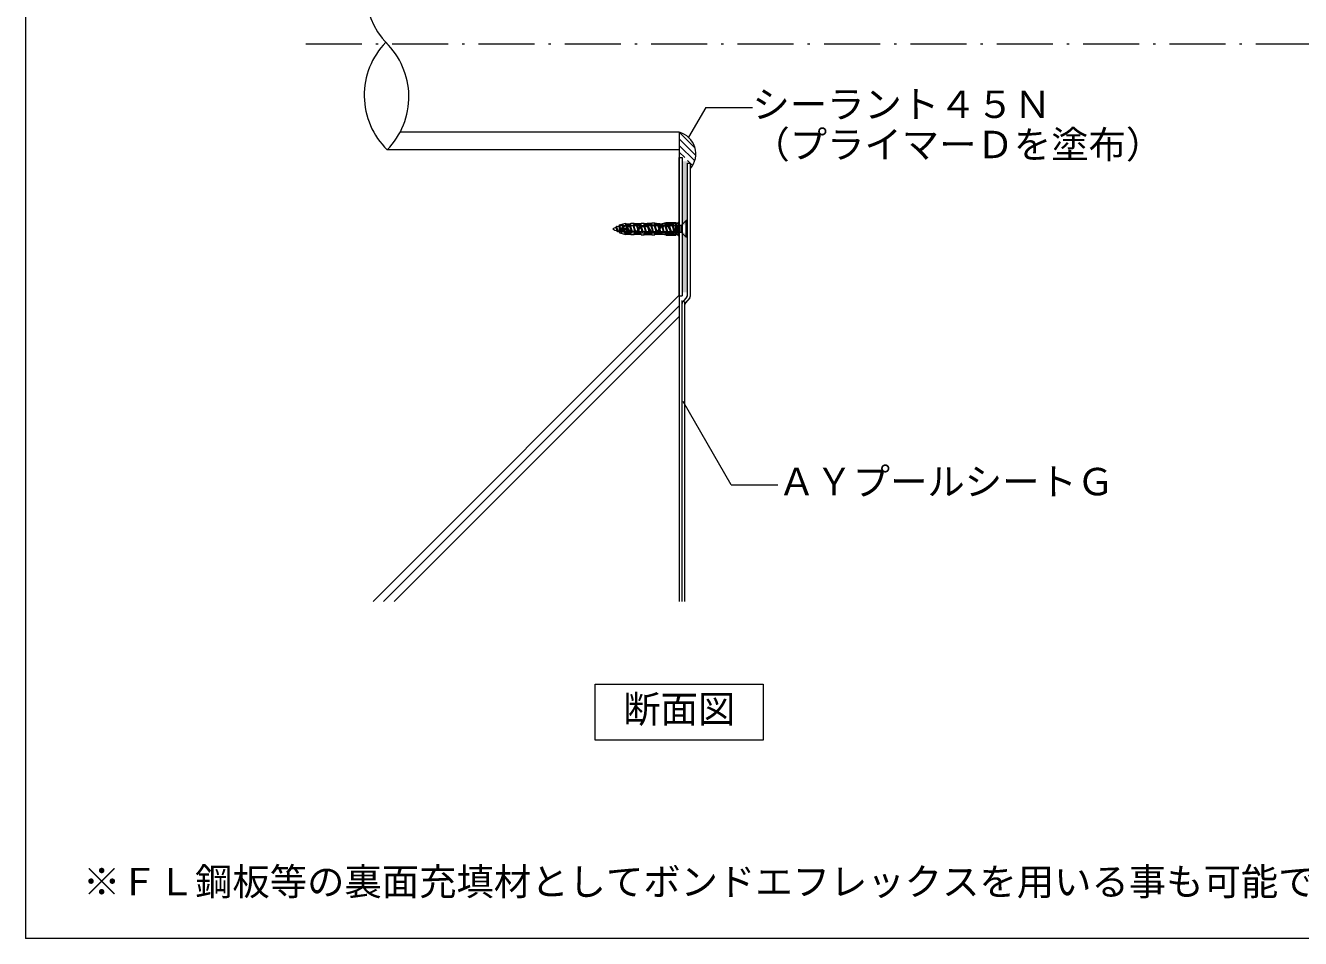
# Model space of a CAD drawing. Units: millimetres, scale not verified. Extents: x -675 to 675, y -471 to 460.
# Drawn here: x -675 to 8, y -440 to 49 of the extents above; entities that cross this region are included whole.
import ezdxf
from ezdxf.enums import TextEntityAlignment as Align

# ---------------------------------------------------------------- set-up
doc = ezdxf.new("R2010")
doc.units = ezdxf.units.MM
doc.header["$LTSCALE"] = 5
doc.linetypes.add('DASHED_DOTTED', pattern=[9.25, 6, -1.5, 0.25, -1.5])
for name, color, linetype, lineweight in [('1-0_芯・寸法線', 2, 'DASHED_DOTTED', 9), ('1-2_ハッチング', 4, 'Continuous', 9), ('1-4_リベットルーフ', 5, 'Continuous', 9), ('1-5_ＦＬ鋼板・ディスク', 8, 'Continuous', 18), ('1-6_アンカー類', 4, 'Continuous', 9), ('1-7_設備', 3, 'Continuous', 9), ('1-A_元図・躯体', 7, 'Continuous', 9), ('1-B_その他', 30, 'Continuous', 18), ('1-C_アンカー類2', 7, 'Continuous', 9), ('E-0', 7, 'Continuous', 9), ('F-0', 7, 'Continuous', 9)]:
    doc.layers.add(name, color=color, linetype=linetype, lineweight=lineweight)
doc.layers.add('E-1', color=7, linetype='Continuous')
doc.styles.add('ＭＳ ゴシック', font='')
doc.styles.get('ＭＳ ゴシック').set_extended_font_data('MS Gothic')

msp = doc.modelspace()

# ---------------------------------------------------------------- linework, layer by layer
at = {"layer": '1-0_芯・寸法線'}
msp.add_line((-525, 38.889), (496.406, 38.889), dxfattribs=at)
at = {"layer": '1-2_ハッチング'}
for p, q in [((-325, -8.473), (-316.537, -16.936)), ((-325, -12.009), (-316.147, -20.861)), ((-325, -15.544), (-316.722, -23.822)), ((-325, -19.08), (-321.981, -22.099)), ((-320.5, -23.58), (-317.832, -26.248))]:
    msp.add_line(p, q, dxfattribs=at)
msp.add_arc((-328.134, -20.07), 12.013, 319.497, 74.876, dxfattribs=at)
at = {"layer": '1-4_リベットルーフ'}
for p, q in [((-320.5, -25.099), (-319, -25.099)), ((-320.5, -95.553), (-320.5, -25.099)), ((-319, -96.099), (-319, -25.099)), ((-323.5, -259.657), (-323.5, -98.615)), ((-320.851, -96.517), (-323.149, -99.256)), ((-322, -259.657), (-322, -99.161)), ((-319.351, -97.063), (-321.649, -99.802))]:
    msp.add_line(p, q, dxfattribs=at)
for centre, start, end in [((-322, -95.553), 320, 0), ((-322, -100.22), 140, 180), ((-320.5, -100.766), 140, 180), ((-320.5, -96.099), 320, 0)]:
    msp.add_arc(centre, 1.5, start, end, dxfattribs=at)
at = {"layer": '1-5_ＦＬ鋼板・ディスク'}
for points in [[(-323.5, -58.395), (-322.814, -58.395), (-323.5, -24.099)], [(-322.814, -58.395), (-322.814, -24.099), (-323.5, -24.099)], [(-322.814, -58.395), (-322.658, -58.38), (-322.814, -24.099)], [(-322.658, -58.38), (-322.658, -24.099), (-322.814, -24.099)], [(-322.658, -58.38), (-322.619, -58.376), (-322.658, -24.099)], [(-322.619, -58.376), (-322.619, -24.099), (-322.658, -24.099)], [(-322.619, -58.376), (-322.505, -58.341), (-322.619, -24.099)], [(-322.505, -58.341), (-322.505, -24.099), (-322.619, -24.099)], [(-322.505, -58.341), (-322.431, -58.319), (-322.505, -24.099)], [(-322.431, -58.319), (-322.431, -24.099), (-322.505, -24.099)], [(-322.431, -58.319), (-322.36, -58.281), (-322.431, -24.099)], [(-322.36, -58.281), (-322.36, -24.099), (-322.431, -24.099)], [(-322.36, -58.281), (-322.259, -58.227), (-322.36, -24.099)], [(-322.259, -58.227), (-322.259, -24.099), (-322.36, -24.099)], [(-322.259, -58.227), (-322.226, -58.2), (-322.259, -24.099)], [(-322.226, -58.2), (-322.226, -24.099), (-322.259, -24.099)], [(-322.226, -58.2), (-322.107, -58.102), (-322.226, -24.099)], [(-322.107, -58.102), (-322.107, -24.099), (-322.226, -24.099)], [(-322.107, -58.102), (-320.5, -56.495), (-322.107, -24.099)], [(-320.5, -56.495), (-320.5, -24.099), (-322.107, -24.099)], [(-323.5, -94.099), (-322.814, -94.099), (-323.5, -62.075)], [(-322.814, -94.099), (-322.814, -62.075), (-323.5, -62.075)], [(-322.814, -94.099), (-322.658, -94.099), (-322.814, -62.075)], [(-322.658, -94.099), (-322.658, -62.088), (-322.814, -62.075)], [(-322.658, -94.099), (-322.619, -94.099), (-322.658, -62.088)], [(-322.619, -94.099), (-322.619, -62.097), (-322.658, -62.088)], [(-322.619, -94.099), (-322.505, -94.099), (-322.619, -62.097)], [(-322.505, -94.099), (-322.505, -62.124), (-322.619, -62.097)], [(-322.505, -94.099), (-322.431, -94.099), (-322.505, -62.124)], [(-322.431, -94.099), (-322.431, -62.155), (-322.505, -62.124)], [(-322.431, -94.099), (-322.36, -94.099), (-322.431, -62.155)], [(-322.36, -94.099), (-322.36, -62.184), (-322.431, -62.155)], [(-322.36, -94.099), (-322.259, -94.099), (-322.36, -62.184)], [(-322.259, -94.099), (-322.259, -62.246), (-322.36, -62.184)], [(-322.259, -94.099), (-322.226, -94.099), (-322.259, -62.246)], [(-322.226, -94.099), (-322.226, -62.266), (-322.259, -62.246)], [(-322.226, -94.099), (-322.107, -94.099), (-322.226, -62.266)], [(-322.107, -94.099), (-322.107, -62.368), (-322.226, -62.266)], [(-322.107, -94.099), (-320.5, -94.099), (-322.107, -62.368)], [(-320.5, -94.099), (-320.5, -63.975), (-322.107, -62.368)]]:
    msp.add_solid(points, dxfattribs=at)
at = {"layer": '1-6_アンカー類'}
for p, q in [((-358.033, -61.881), (-358.616, -58.839)), ((-355.799, -61.819), (-356.972, -58.149)), ((-354.228, -62.564), (-355.12, -57.91)), ((-353.899, -61.833), (-355.12, -57.91)), ((-353.549, -58.637), (-354.894, -58.637)), ((-352.328, -62.564), (-353.22, -57.91)), ((-351.999, -61.833), (-353.22, -57.91)), ((-351.649, -58.637), (-352.994, -58.637)), ((-350.428, -62.564), (-351.32, -57.91)), ((-350.1, -61.833), (-351.32, -57.91)), ((-349.749, -58.637), (-351.094, -58.637)), ((-348.528, -62.564), (-349.42, -57.91)), ((-348.2, -61.833), (-349.42, -57.91)), ((-347.846, -58.637), (-349.194, -58.637)), ((-346.627, -62.568), (-347.519, -57.914)), ((-346.298, -61.837), (-347.519, -57.914)), ((-345.949, -58.637), (-347.294, -58.637)), ((-344.728, -62.564), (-345.62, -57.91)), ((-344.4, -61.833), (-345.62, -57.91)), ((-344.049, -58.637), (-345.394, -58.637)), ((-342.828, -62.564), (-343.72, -57.91)), ((-342.5, -61.833), (-343.72, -57.91)), ((-342.149, -58.637), (-343.494, -58.637)), ((-340.928, -62.564), (-341.82, -57.91)), ((-340.6, -61.833), (-341.82, -57.91)), ((-340.246, -58.637), (-341.594, -58.637)), ((-339.026, -62.564), (-339.917, -57.91)), ((-338.697, -61.833), (-339.917, -57.91)), ((-338.343, -58.637), (-339.691, -58.637)), ((-337.122, -62.564), (-338.014, -57.91)), ((-336.794, -61.833), (-338.014, -57.91)), ((-336.442, -58.637), (-337.788, -58.637)), ((-335.221, -62.568), (-336.113, -57.914)), ((-334.893, -61.837), (-336.113, -57.914)), ((-334.543, -58.637), (-335.888, -58.637)), ((-333.323, -62.564), (-334.214, -57.91)), ((-332.994, -61.833), (-334.214, -57.91)), ((-332.64, -58.637), (-333.988, -58.637)), ((-331.42, -62.564), (-332.312, -57.91)), ((-331.091, -61.833), (-332.312, -57.91)), ((-330.738, -58.637), (-332.085, -58.637)), ((-329.518, -62.568), (-330.41, -57.914)), ((-329.19, -61.837), (-330.41, -57.914)), ((-328.84, -58.637), (-330.185, -58.637)), ((-327.62, -62.564), (-328.512, -57.91)), ((-327.291, -61.833), (-328.512, -57.91)), ((-326.94, -58.637), (-328.286, -58.637)), ((-325.5, -61.483), (-326.612, -57.91)), ((-325.5, -58.637), (-326.386, -58.637)), ((-325.5, -62.075), (-325.5, -58.395)), ((-324.314, -58.395), (-325.5, -58.395)), ((-323.9, -62.075), (-323.9, -58.395)), ((-323.607, -58.102), (-321.24, -55.735)), ((-320.5, -55.735), (-321.24, -55.735)), ((-320.5, -64.735), (-320.5, -55.735)), ((-356.128, -62.55), (-355.799, -61.819)), ((-354.455, -61.833), (-355.427, -61.833)), ((-354.228, -62.564), (-353.899, -61.833)), ((-352.555, -61.833), (-353.899, -61.833)), ((-352.328, -62.564), (-351.999, -61.833)), ((-350.655, -61.833), (-351.999, -61.833)), ((-350.428, -62.564), (-350.1, -61.833)), ((-348.755, -61.833), (-350.1, -61.833)), ((-348.528, -62.564), (-348.2, -61.833)), ((-346.856, -61.833), (-348.2, -61.833)), ((-346.627, -62.568), (-346.298, -61.837)), ((-344.956, -61.833), (-346.3, -61.833)), ((-344.728, -62.564), (-344.4, -61.833)), ((-343.056, -61.833), (-344.4, -61.833)), ((-342.828, -62.564), (-342.5, -61.833)), ((-341.156, -61.833), (-342.5, -61.833)), ((-340.928, -62.564), (-340.6, -61.833)), ((-339.253, -61.833), (-340.6, -61.833)), ((-339.026, -62.564), (-338.697, -61.833)), ((-337.35, -61.833), (-338.697, -61.833)), ((-337.122, -62.564), (-336.794, -61.833)), ((-335.45, -61.833), (-336.794, -61.833)), ((-335.221, -62.568), (-334.893, -61.837)), ((-333.55, -61.833), (-334.893, -61.833)), ((-333.323, -62.564), (-332.994, -61.833)), ((-331.647, -61.833), (-332.994, -61.833)), ((-331.42, -62.564), (-331.091, -61.833)), ((-329.747, -61.833), (-331.091, -61.833)), ((-329.518, -62.568), (-329.19, -61.837)), ((-327.847, -61.833), (-329.19, -61.833)), ((-327.62, -62.564), (-327.291, -61.833)), ((-325.947, -61.833), (-327.291, -61.833)), ((-325.72, -62.564), (-325.5, -62.075)), ((-324.314, -62.075), (-325.5, -62.075)), ((-323.607, -62.368), (-321.24, -64.735))]:
    msp.add_line(p, q, dxfattribs=at)
for points in [[(-357.704, -61.511), (-358.616, -58.839), (-358.979, -59.404)], [(-358.979, -59.404), (-358.033, -61.881), (-357.704, -61.511)], [(-355.12, -57.91), (-355.449, -58.637), (-354.228, -62.564)], [(-353.22, -57.91), (-353.549, -58.637), (-352.328, -62.564)], [(-351.32, -57.91), (-351.649, -58.637), (-350.428, -62.564)], [(-349.42, -57.91), (-349.749, -58.637), (-348.528, -62.564)], [(-347.519, -57.914), (-347.848, -58.641), (-346.627, -62.568)], [(-345.62, -57.91), (-345.949, -58.637), (-344.728, -62.564)], [(-343.72, -57.91), (-344.049, -58.637), (-342.828, -62.564)], [(-341.82, -57.91), (-342.149, -58.637), (-340.928, -62.564)], [(-339.917, -57.91), (-340.246, -58.637), (-339.026, -62.564)], [(-338.014, -57.91), (-338.343, -58.637), (-337.122, -62.564)], [(-336.113, -57.914), (-336.442, -58.641), (-335.221, -62.568)], [(-334.214, -57.91), (-334.543, -58.637), (-333.323, -62.564)], [(-332.312, -57.91), (-332.64, -58.637), (-331.42, -62.564)], [(-330.41, -57.914), (-330.739, -58.641), (-329.518, -62.568)], [(-328.512, -57.91), (-328.84, -58.637), (-327.62, -62.564)], [(-320.5, -64.735), (-321.24, -64.735), (-321.24, -55.735)]]:
    msp.add_lwpolyline(points, dxfattribs=at)
for points in [[(-357.298, -58.87), (-356.128, -62.55), (-356.972, -58.149)], [(-325.72, -62.564), (-326.612, -57.91), (-326.94, -58.637)]]:
    msp.add_lwpolyline(points, close=True, dxfattribs=at)
for centre, radius, start, end in [((-355.26, -68.018), 9.383, 113.352, 123.951), ((-355.26, -52.452), 9.383, 236.049, 251.511), ((-355.26, -68.018), 9.383, 102.558, 110.133), ((-355.26, -68.018), 9.383, 91.153, 99.302), ((-324.314, -57.395), 1, 270, 315), ((-355.26, -52.452), 9.383, 254.901, 263.165), ((-355.26, -52.452), 9.383, 266.704, 268.981), ((-324.314, -63.075), 1, 45, 90)]:
    msp.add_arc(centre, radius, start, end, dxfattribs=at)
at = {"layer": '1-7_設備'}
for p, q in [((-325, -8.473), (-474.459, -8.473)), ((-325, -8.473), (-325, -17.893)), ((-325.004, -17.893), (-481.322, -17.893))]:
    msp.add_line(p, q, dxfattribs=at)
for centre, radius, start, end in [((-451.122, 67.958), 42.031, 135.954, 224.067), ((-453.037, 11.268), 40.632, 135.75, 225.878), ((-510.348, 10.454), 40.575, 315.669, 45.959)]:
    msp.add_arc(centre, radius, start, end, dxfattribs=at)
at = {"layer": '1-A_元図・躯体'}
for p, q in [((-325, -17.893), (-481.325, -17.893)), ((-325, -17.893), (-325, -259.657)), ((-488.933, -259.657), (-325, -95.724)), ((-483.276, -259.657), (-325, -101.381)), ((-477.619, -259.657), (-325, -107.038))]:
    msp.add_line(p, q, dxfattribs=at)
at = {"layer": '1-B_その他'}
for p, q in [((-323.5, -22.099), (-323.5, -96.099)), ((-325, -96.099), (-325, -63.975)), ((-325, -96.099), (-323.5, -96.099))]:
    msp.add_line(p, q, dxfattribs=at)
msp.add_lwpolyline([(-325, -56.495), (-325, -22.099), (-323.5, -22.099)], dxfattribs=at)
at = {"layer": '1-C_アンカー類2'}
for p, q in [((-357, -58.135), (-353.6, -57.235)), ((-357, -62.335), (-357, -58.135)), ((-356.5, -60.235), (-354.685, -58.839)), ((-356.5, -60.235), (-354.685, -61.631)), ((-356, -60.235), (-354.166, -58.825)), ((-356, -60.235), (-354.166, -61.645)), ((-354.197, -58.735), (-354.38, -58.735)), ((-354.2, -60.235), (-352.385, -58.839)), ((-354.2, -60.235), (-352.385, -61.631)), ((-353.7, -60.235), (-351.866, -58.825)), ((-353.7, -60.235), (-351.866, -61.645)), ((-353.6, -58.36), (-353.6, -57.235)), ((-353.6, -57.485), (-351, -57.485)), ((-353.6, -58.36), (-351, -58.36)), ((-353.05, -58.36), (-353.05, -57.31)), ((-353, -60.385), (-353, -60.085)), ((-353, -60.085), (-352.826, -60.085)), ((-353, -60.385), (-352.826, -60.385)), ((-352.55, -58.36), (-352.55, -57.31)), ((-351.897, -58.735), (-352.08, -58.735)), ((-352.05, -58.36), (-352.05, -57.31)), ((-351.986, -60.843), (-351.826, -61.091)), ((-351.734, -60.68), (-351.574, -60.928)), ((-351.55, -58.36), (-351.55, -57.31)), ((-351, -57.235), (-349.2, -57.235)), ((-351, -58.36), (-351, -57.235)), ((-350.734, -61.385), (-348.166, -61.385)), ((-349.2, -58.36), (-349.2, -57.235)), ((-349.2, -57.485), (-345.4, -57.31)), ((-349.2, -58.36), (-345.4, -58.185)), ((-348.6, -58.337), (-348.6, -57.223)), ((-348, -58.314), (-348, -57.213)), ((-347.4, -58.291), (-347.4, -57.202)), ((-346.197, -59.18), (-347.326, -60.928)), ((-345.945, -59.343), (-347.074, -61.091)), ((-346.8, -58.268), (-346.8, -57.191)), ((-346.2, -58.222), (-346.2, -57.18)), ((-345.7, -58.199), (-345.7, -57.171)), ((-345.105, -58.585), (-342.795, -58.585)), ((-345.105, -58.885), (-342.795, -58.885)), ((-343.7, -58.185), (-343.7, -57.11)), ((-343.7, -57.271), (-339.7, -57.171)), ((-343.7, -58.185), (-339.7, -58.085)), ((-343.1, -58.17), (-343.1, -57.103)), ((-342.5, -58.155), (-342.5, -57.089)), ((-341.955, -59.343), (-340.697, -61.291)), ((-341.9, -58.14), (-341.9, -57.073)), ((-341.703, -59.18), (-340.445, -61.128)), ((-341.3, -58.125), (-341.3, -57.059)), ((-340.7, -58.11), (-340.7, -57.043)), ((-340.1, -58.095), (-340.1, -57.029)), ((-339.7, -57.01), (-338, -57.01)), ((-339.7, -58.085), (-339.7, -57.01)), ((-339.7, -58.085), (-337.991, -58.094)), ((-338, -58.094), (-338, -57.01)), ((-338, -57.171), (-334.2, -57.507)), ((-338, -58.094), (-334.2, -58.235)), ((-337.4, -58.116), (-337.4, -57.071)), ((-336.8, -58.139), (-336.8, -57.124)), ((-335.197, -59.18), (-336.455, -61.128)), ((-334.945, -59.343), (-336.203, -61.291)), ((-336.2, -58.161), (-336.2, -57.177)), ((-335.6, -58.183), (-335.6, -57.23)), ((-335, -58.205), (-335, -57.283)), ((-334.4, -58.228), (-334.4, -57.336)), ((-334.2, -57.345), (-327, -57.345)), ((-334.2, -58.235), (-334.2, -57.345)), ((-334.2, -58.235), (-328.1, -58.235)), ((-334.105, -58.585), (-333.2, -58.585)), ((-334.105, -58.885), (-333.2, -58.885)), ((-333.9, -57.345), (-332, -56.845)), ((-333.2, -58.885), (-333.2, -58.585)), ((-332.7, -58.585), (-331.795, -58.585)), ((-332.7, -58.885), (-332.7, -58.585)), ((-332.7, -58.885), (-331.795, -58.885)), ((-332.4, -58.235), (-332.4, -57.345)), ((-332, -56.845), (-326.8, -56.845)), ((-331.8, -58.235), (-331.8, -57.345)), ((-331.3, -58.235), (-331.3, -57.345)), ((-330.955, -59.343), (-329.697, -61.291)), ((-330.8, -58.235), (-330.8, -57.345)), ((-330.703, -59.18), (-329.445, -61.128)), ((-330.3, -58.235), (-330.3, -57.345)), ((-329.8, -58.235), (-329.8, -57.345)), ((-329.3, -58.263), (-329.3, -57.345)), ((-328.8, -58.235), (-328.8, -57.345)), ((-328.1, -63.125), (-328.1, -57.345)), ((-327, -63.125), (-327, -57.345)), ((-327, -57.445), (-326.3, -57.445)), ((-327, -59.985), (-326.8, -60.235)), ((-327, -59.985), (-326.3, -59.985)), ((-327, -60.485), (-326.8, -60.235)), ((-327, -60.485), (-326.3, -60.485)), ((-326.3, -57.445), (-326.8, -56.845)), ((-326.3, -57.345), (-325.45, -56.56)), ((-326.3, -63.125), (-326.3, -57.345)), ((-325.45, -56.56), (-325, -56.56)), ((-325.45, -63.91), (-325.45, -56.56)), ((-325, -63.91), (-325, -56.56)), ((-357, -62.335), (-353.6, -63.235)), ((-354.197, -61.735), (-354.38, -61.735)), ((-353.6, -62.11), (-351, -62.11)), ((-353.6, -63.234), (-353.6, -62.11)), ((-353.6, -62.985), (-351, -62.985)), ((-353.05, -63.16), (-353.05, -62.11)), ((-352.55, -63.16), (-352.55, -62.11)), ((-351.897, -61.735), (-352.08, -61.735)), ((-352.05, -63.16), (-352.05, -62.11)), ((-351.55, -63.16), (-351.55, -62.11)), ((-351, -63.235), (-351, -62.11)), ((-351, -63.235), (-349.2, -63.235)), ((-350.734, -61.685), (-348.166, -61.685)), ((-349.2, -62.11), (-345.4, -62.285)), ((-349.2, -63.235), (-349.2, -62.11)), ((-349.2, -62.985), (-345.4, -63.071)), ((-348.6, -63.234), (-348.6, -62.133)), ((-348, -63.247), (-348, -62.156)), ((-347.4, -63.261), (-347.4, -62.179)), ((-346.8, -63.275), (-346.8, -62.202)), ((-346.2, -63.288), (-346.2, -62.248)), ((-345.7, -63.3), (-345.7, -62.263)), ((-345.4, -63.321), (-345.4, -62.285)), ((-345.4, -63.321), (-343.7, -63.36)), ((-343.7, -63.36), (-343.7, -62.285)), ((-343.7, -62.285), (-339.7, -62.385)), ((-343.7, -63.199), (-339.7, -63.299)), ((-343.1, -63.367), (-343.1, -62.3)), ((-342.5, -63.382), (-342.5, -62.331)), ((-341.9, -63.397), (-341.9, -62.33)), ((-341.3, -63.412), (-341.3, -62.345)), ((-340.7, -63.427), (-340.7, -62.36)), ((-340.1, -63.442), (-340.1, -62.375)), ((-339.7, -62.385), (-338.003, -62.376)), ((-339.7, -63.46), (-339.7, -62.385)), ((-339.7, -63.46), (-338, -63.46)), ((-339.605, -61.585), (-337.295, -61.585)), ((-339.605, -61.885), (-337.295, -61.885)), ((-338.003, -62.376), (-334.2, -62.235)), ((-338, -63.46), (-338, -62.376)), ((-338, -63.299), (-334.2, -62.964)), ((-337.4, -63.399), (-337.4, -62.354)), ((-336.8, -63.346), (-336.8, -62.331)), ((-336.2, -63.293), (-336.2, -62.309)), ((-335.6, -63.24), (-335.6, -62.287)), ((-335, -63.187), (-335, -62.265)), ((-334.4, -63.134), (-334.4, -62.236)), ((-334.2, -63.125), (-334.2, -62.235)), ((-334.2, -62.235), (-328.1, -62.235)), ((-334.2, -63.125), (-327, -63.125)), ((-332, -63.625), (-333.9, -63.125)), ((-332.4, -63.125), (-332.4, -62.235)), ((-332, -63.625), (-326.8, -63.625)), ((-331.8, -63.125), (-331.8, -62.235)), ((-331.3, -63.125), (-331.3, -62.235)), ((-330.8, -63.125), (-330.8, -62.235)), ((-330.3, -63.125), (-330.3, -62.235)), ((-329.8, -63.125), (-329.8, -62.235)), ((-329.3, -63.125), (-329.3, -62.235)), ((-328.8, -63.125), (-328.8, -62.235)), ((-328.605, -61.585), (-328.1, -61.585)), ((-328.605, -61.885), (-328.1, -61.885)), ((-327, -63.025), (-326.3, -63.025)), ((-326.8, -63.625), (-326.3, -63.025)), ((-326.3, -63.125), (-325.45, -63.91)), ((-325.45, -63.91), (-325, -63.91))]:
    msp.add_line(p, q, dxfattribs=at)
for points in [[(-345.4, -58.185), (-345.4, -57.149), (-343.7, -57.11)], [(-326.3, -60.485), (-326.8, -60.235), (-326.3, -59.985)]]:
    msp.add_lwpolyline(points, dxfattribs=at)
for centre, radius, start, end in [((-354.38, -59.235), 0.5, 90, 127.569), ((-354.197, -58.785), 0.05, 307.569, 90), ((-352.826, -61.385), 1.3, 32.858, 90), ((-352.826, -61.385), 1, 32.858, 90), ((-352.08, -59.235), 0.5, 90, 127.569), ((-351.897, -58.785), 0.05, 307.569, 90), ((-350.734, -60.385), 1.3, 212.858, 270), ((-350.734, -60.385), 1, 212.858, 270), ((-348.166, -60.385), 1, 270, 327.142), ((-348.166, -60.385), 1.3, 270, 327.142), ((-345.105, -59.885), 1.3, 90, 147.142), ((-345.105, -59.885), 1, 90, 147.142), ((-342.795, -59.885), 1.3, 32.858, 90), ((-342.795, -59.885), 1, 32.858, 90), ((-339.605, -60.585), 1.3, 212.858, 270), ((-339.605, -60.585), 1, 212.858, 270), ((-337.295, -60.585), 1, 270, 327.142), ((-337.295, -60.585), 1.3, 270, 327.142), ((-334.105, -59.885), 1.3, 90, 147.142), ((-334.105, -59.885), 1, 90, 147.142), ((-331.795, -59.885), 1.3, 32.858, 90), ((-331.795, -59.885), 1, 32.858, 90), ((-328.605, -60.585), 1.3, 212.858, 270), ((-328.605, -60.585), 1, 212.858, 270), ((-354.38, -61.235), 0.5, 232.431, 270), ((-354.197, -61.685), 0.05, 270, 52.431), ((-352.08, -61.235), 0.5, 232.431, 270), ((-351.897, -61.685), 0.05, 270, 52.431)]:
    msp.add_arc(centre, radius, start, end, dxfattribs=at)
at = {"layer": 'E-0'}
for p, q in [((-310.839, 4.718), (-320.031, -11.202)), ((-310.839, 4.718), (-285.839, 4.718)), ((-297.137, -197.193), (-322.874, -152.615)), ((-297.137, -197.193), (-272.137, -197.193)), ((-370, -333.935), (-370, -303.935)), ((-370, -303.935), (-280, -303.935)), ((-280, -303.935), (-280, -333.935)), ((-280, -333.935), (-370, -333.935))]:
    msp.add_line(p, q, dxfattribs=at)
at = {"layer": 'F-0'}
msp.add_line((-675, 460), (-675, -440), dxfattribs=at)
msp.add_lwpolyline([(-675, 460), (675, 460), (675, -440), (-675, -440)], dxfattribs=at)

# ---------------------------------------------------------------- texts
at = {"layer": 'E-0', "style": 'ＭＳ ゴシック'}
for s, p in [('シーラント４５Ｎ', (-285.839, -5.282)), ('（プライマーＤを塗布）', (-285.839, -26.789)), ('ＡＹプールシートＧ', (-272.137, -207.193)), ('断面図', (-355, -328.935))]:
    msp.add_text(s, height=14.66, dxfattribs=at).set_placement(p, align=Align.BOTTOM_LEFT)
at = {"layer": 'E-1', "style": 'ＭＳ ゴシック'}
msp.add_text('※ＦＬ鋼板等の裏面充填材としてボンドエフレックスを用いる事も可能です。', height=14.66, dxfattribs=at).set_placement((-644.215, -421.301), align=Align.BOTTOM_LEFT)

doc.saveas('drawing.dxf')
